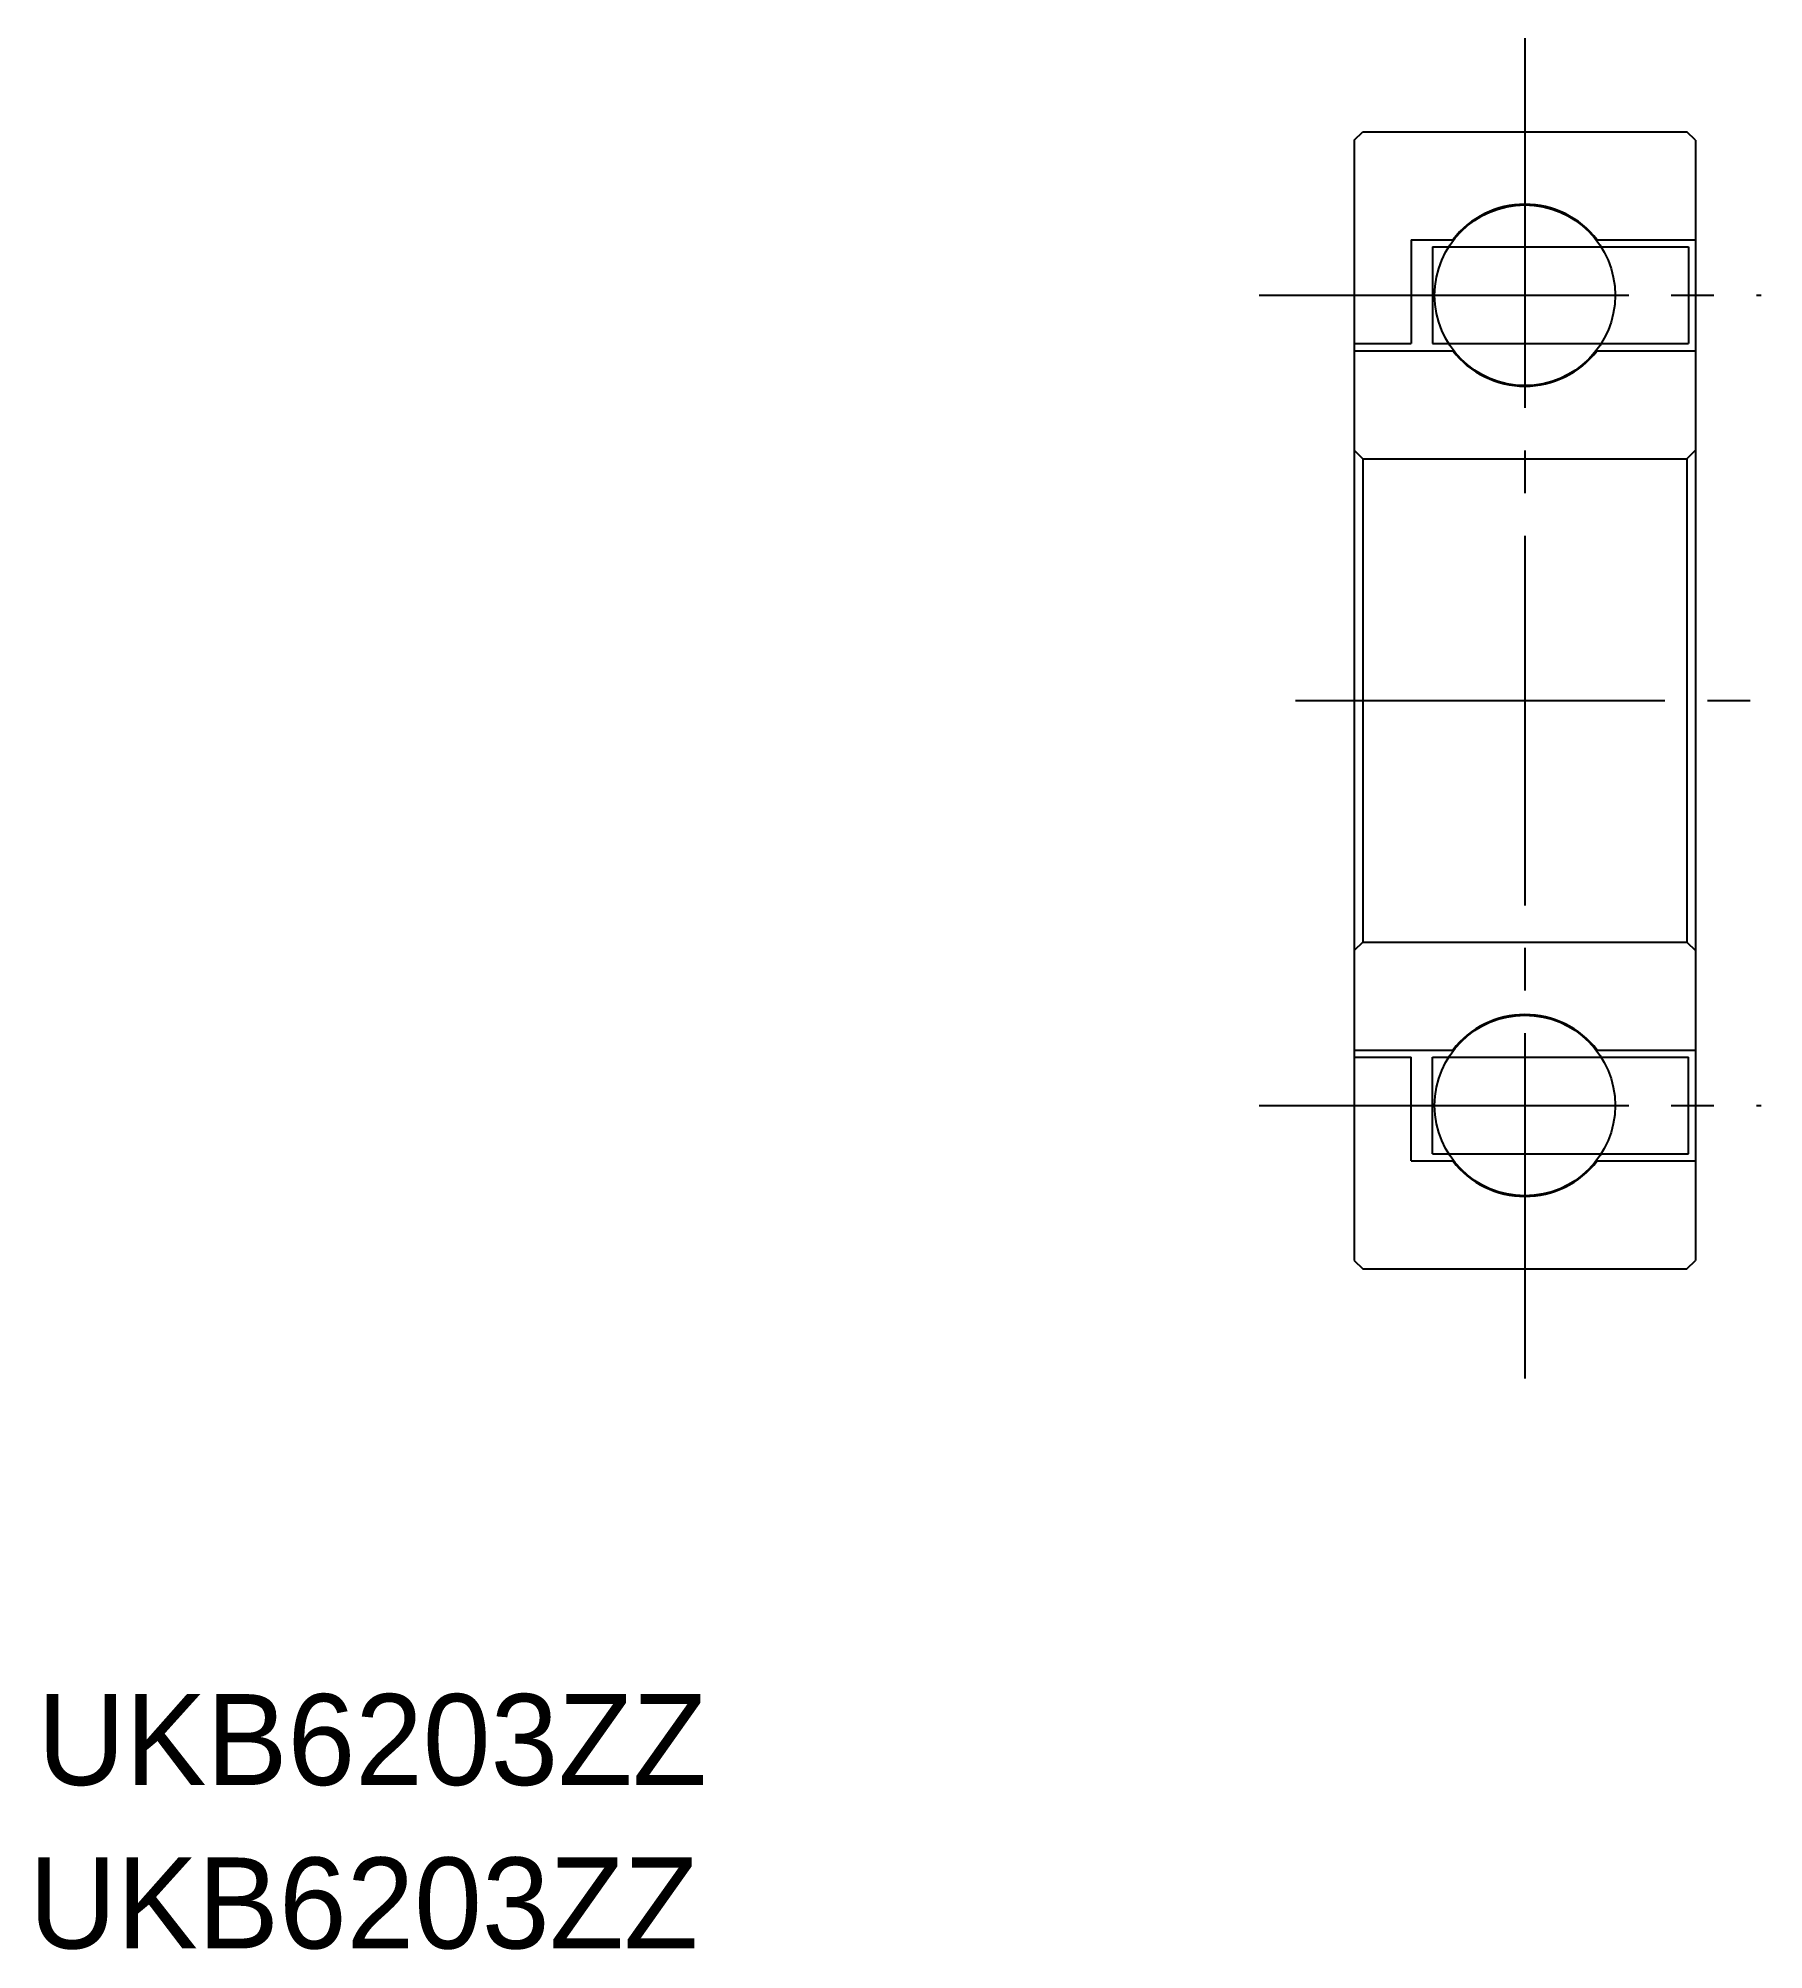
# Model space of a CAD drawing. Extents: x -53.2 to 7.5, y -22.9 to 44.4.
import ezdxf

# ---------------------------------------------------------------- set-up
doc = ezdxf.new("R2010")
doc.units = 0
doc.linetypes.add('CENTER', pattern=[17.5, 13, -1.5, 1.5, -1.5])
doc.layers.get('0').update_dxf_attribs({"linetype": 'CONTINUOUS'})
doc.layers.add('CENTER', color=1, linetype='CENTER')

msp = doc.modelspace()

# ---------------------------------------------------------------- linework, layer by layer
at = {"color": 7, "linetype": 'CONTINUOUS'}
for p, q in [((-6.917, 40.782), (-6.617, 41.082)), ((-6.617, 41.082), (4.783, 41.082)), ((5.083, 40.782), (4.783, 41.082)), ((-6.917, 40.782), (-6.917, 1.382)), ((5.083, 40.782), (5.083, 1.382)), ((-4.917, 37.282), (-3.454, 37.282)), ((-4.917, 37.282), (-4.917, 33.632)), ((-4.167, 37.032), (4.833, 37.032)), ((-4.167, 37.032), (-4.167, 33.632)), ((1.62, 37.282), (5.083, 37.282)), ((4.833, 37.032), (4.833, 33.632)), ((-6.917, 33.632), (-4.917, 33.632)), ((-4.167, 33.632), (4.833, 33.632)), ((-6.917, 33.382), (-3.454, 33.382)), ((1.62, 33.382), (5.083, 33.382)), ((-6.917, 29.882), (-6.617, 29.582)), ((4.783, 29.582), (5.083, 29.882)), ((-6.617, 29.582), (4.783, 29.582)), ((-6.617, 29.582), (-6.617, 12.582)), ((4.783, 29.582), (4.783, 12.582)), ((-6.617, 12.582), (-6.917, 12.282)), ((-6.617, 12.582), (4.783, 12.582)), ((4.783, 12.582), (5.083, 12.282)), ((-6.917, 8.782), (-3.454, 8.782)), ((1.62, 8.782), (5.083, 8.782)), ((-6.917, 8.532), (-4.917, 8.532)), ((-4.917, 4.882), (-4.917, 8.532)), ((-4.167, 5.132), (-4.167, 8.532)), ((-4.167, 8.532), (4.833, 8.532)), ((4.833, 5.132), (4.833, 8.532)), ((-4.917, 4.882), (-3.454, 4.882)), ((-4.167, 5.132), (4.833, 5.132)), ((1.62, 4.882), (5.083, 4.882)), ((-6.917, 1.382), (-6.617, 1.082)), ((4.783, 1.082), (5.083, 1.382)), ((-6.617, 1.082), (4.783, 1.082))]:
    msp.add_line(p, q, dxfattribs=at)
for centre in [(-0.917, 35.332), (-0.917, 6.832)]:
    msp.add_circle(centre, 3.175, dxfattribs=at)
for centre, start, end in [((-0.917, 35.332), 37.54432, 142.4557), ((-0.917, 35.332), 217.54434, 322.45566), ((-0.917, 6.832), 37.54432, 142.4557), ((-0.917, 6.832), 217.54434, 322.45566)]:
    msp.add_arc(centre, 3.2, start, end, dxfattribs=at)
at = {"layer": 'CENTER', "color": 1, "linetype": 'CENTER'}
for p, q in [((-0.917, 44.372), (-0.917, -2.765)), ((-10.266, 35.332), (7.39, 35.332)), ((-8.991, 21.082), (7.486, 21.082)), ((-10.266, 6.832), (7.39, 6.832))]:
    msp.add_line(p, q, dxfattribs=at)

# ---------------------------------------------------------------- texts
at = {"color": 0, "linetype": 'BYBLOCK'}
for p in [(-53.239, -17.07), (-53.542, -22.819)]:
    msp.add_text('UKB6203ZZ', height=3.2, dxfattribs=at).set_placement(p)

doc.saveas('drawing.dxf')
